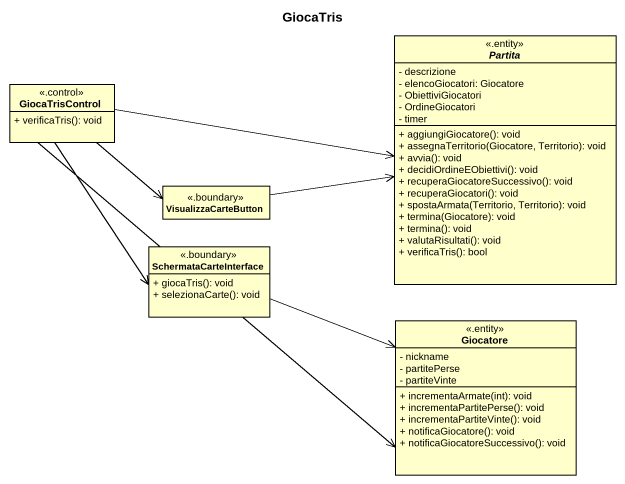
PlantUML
@startuml
title GiocaTris
hide circle
hide empty members
skinparam classAttributeIconSize 0
abstract class Partita <<.entity>> {
  - descrizione
  - elencoGiocatori: Giocatore
  - ObiettiviGiocatori
  - OrdineGiocatori
  - timer
  + aggiungiGiocatore(): void
  + assegnaTerritorio(Giocatore, Territorio): void
  + avvia(): void
  + decidiOrdineEObiettivi(): void
  + recuperaGiocatoreSuccessivo(): void
  + recuperaGiocatori(): void
  + spostaArmata(Territorio, Territorio): void
  + termina(Giocatore): void
  + termina(): void
  + valutaRisultati(): void
  + verificaTris(): bool
}
class GiocaTrisControl <<.control>> {
  + verificaTris(): void
}
class VisualizzaCarteButton <<.boundary>>
class SchermataCarteInterface <<.boundary>> {
  + giocaTris(): void
  + selezionaCarte(): void
}
class Giocatore <<.entity>> {
  - nickname
  - partitePerse
  - partiteVinte
  + incrementaArmate(int): void
  + incrementaPartitePerse(): void
  + incrementaPartiteVinte(): void
  + notificaGiocatore(): void
  + notificaGiocatoreSuccessivo(): void
}
GiocaTrisControl -right-> Partita
GiocaTrisControl -right-> VisualizzaCarteButton
GiocaTrisControl --> SchermataCarteInterface
GiocaTrisControl --> Giocatore
VisualizzaCarteButton -right-> Partita
SchermataCarteInterface -right-> Giocatore
@enduml
